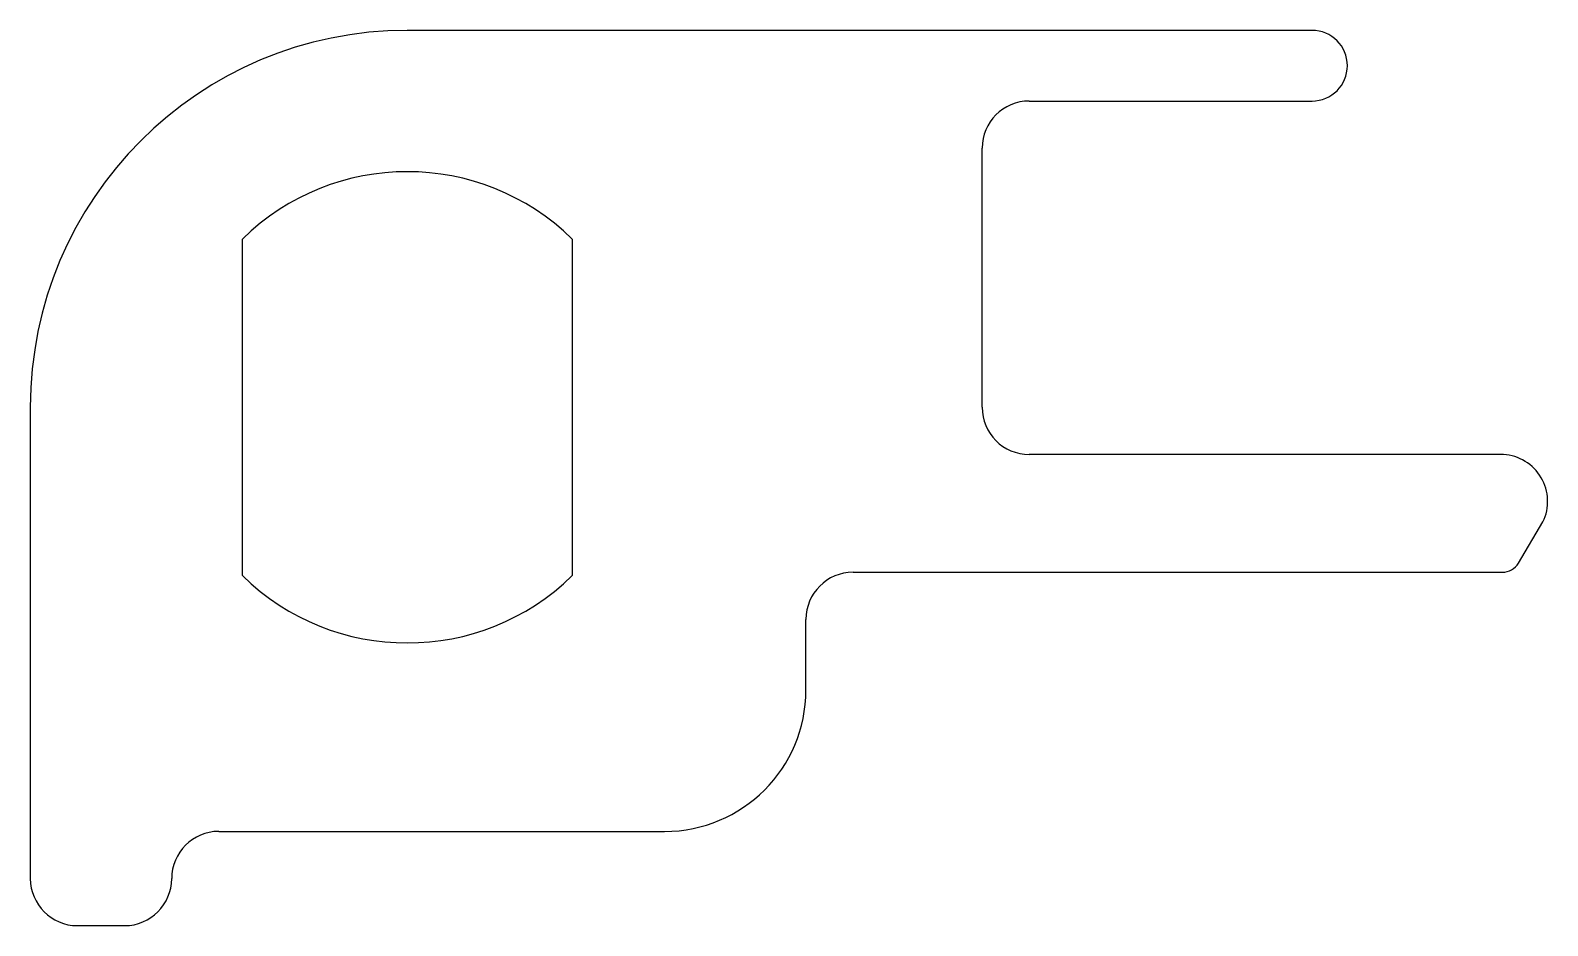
# Model space of a CAD drawing. Extents: x 718.2 to 750.4, y 764.3 to 783.3.
import ezdxf

# ---------------------------------------------------------------- set-up
doc = ezdxf.new("R2010")
doc.units = 0
doc.layers.get('0').update_dxf_attribs({"linetype": 'CONTINUOUS'})

msp = doc.modelspace()

# ---------------------------------------------------------------- linework, layer by layer
for p, q in [((745.385, 783.271), (726.185, 783.271)), ((739.385, 781.771), (745.385, 781.771)), ((738.385, 775.271), (738.385, 780.771)), ((722.685, 771.7), (722.685, 778.842)), ((729.685, 778.842), (729.685, 771.7)), ((718.185, 775.271), (718.185, 765.271)), ((749.385, 774.271), (739.385, 774.271)), ((749.767, 771.967), (750.285, 772.841)), ((735.645, 771.771), (749.423, 771.771)), ((734.645, 769.271), (734.645, 770.771)), ((722.185, 766.271), (731.645, 766.271)), ((719.185, 764.271), (720.185, 764.271))]:
    msp.add_line(p, q)
for centre, radius, start, end in [((726.185, 775.271), 8, 90, 180), ((745.385, 782.521), 0.75, 270, 90), ((739.385, 780.771), 1, 90, 180), ((726.185, 775.271), 5, 45.573, 134.427), ((739.385, 775.271), 1, 180, 270), ((749.385, 773.271), 1, 337.8706, 90), ((749.941, 773.045), 0.4, 329.3406, 337.8706), ((749.423, 772.171), 0.4, 270, 329.3406), ((726.185, 775.271), 5, 225.573, 314.427), ((735.645, 770.771), 1, 90, 180), ((731.645, 769.271), 3, 270, 0), ((722.185, 765.271), 1, 90, 180), ((719.185, 765.271), 1, 180, 270), ((720.185, 765.271), 1, 270, 0)]:
    msp.add_arc(centre, radius, start, end)

doc.saveas('drawing.dxf')
